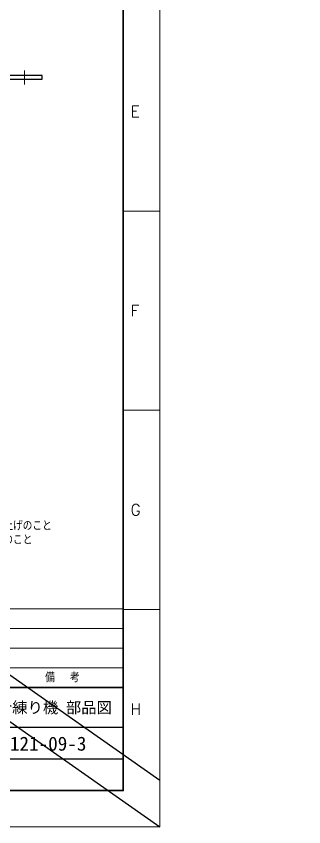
# Model space of a CAD drawing. Header units: millimetres. Extents: x 0 to 7035, y -19 to 2332.
# Drawn here: x 3109 to 3518, y 0 to 1155 of the extents above; entities that cross this region are included whole.
import ezdxf
from ezdxf import colors
from ezdxf.entities.mleader import LeaderData, LeaderLine
from ezdxf.enums import TextEntityAlignment as Align
from ezdxf.math import Vec2, Vec3

# ---------------------------------------------------------------- set-up
doc = ezdxf.new("R2010")
doc.units = ezdxf.units.MM
doc.header["$LTSCALE"] = 1.6
doc.linetypes.add('CENTER2', pattern=[28.575000000000003, 19.05, -3.175, 3.175, -3.175])
for name, color, linetype, lineweight in [('05_CENTER', 4, 'CENTER2', 13), ('07_TEXT', 3, 'Continuous', 13), ('07_寸法線', 3, 'Continuous', 9), ('90_FRAME', 5, 'Continuous', 35)]:
    doc.layers.add(name, color=color, linetype=linetype, lineweight=lineweight)
doc.layers.add('91_BLANK', color=5, linetype='Continuous', lineweight=0, plot=False)
doc.styles.add('KSS_TXT', font='txt.shx', dxfattribs={"bigfont": 'extfont2.shx'})
doc.styles.add('MS_G', font='MS Gothic.ttf')
doc.styles.get("Standard").update_dxf_attribs({"font": 'txt.shx', "bigfont": 'extfont2.shx'})

# ---------------------------------------------------------------- blocks, each defined once
blk = doc.blocks.new('AM_BALLOON1')
at = {"transparency": 16777216}
blk.add_circle((0, 0), 5, dxfattribs=at)
blk.add_attdef('B_NUMBER', text='', height=3, dxfattribs=at).set_placement((0, 0), align=Align.MIDDLE_CENTER)
blk = doc.blocks.new('_OPEN')
at = {"color": 0, "linetype": 'ByBlock'}
for p, q in [((-1, 0.1666666666666666), (0, 0)), ((0, 0), (-1, -0.1666666666666666)), ((0, 0), (-1, 0))]:
    blk.add_line(p, q, dxfattribs=at)

msp = doc.modelspace()

# ---------------------------------------------------------------- linework, layer by layer
for p, q in [((-8.093381893559126e-07, 2331.679199898026), (3312.803439188015, -1.126752522395691e-07)), ((94.29337434348139, 2331.679199898026), (3312.803439188015, 66.36732457919084))]:
    msp.add_line(p, q)
at = {"color": 0}
msp.add_lwpolyline([(2645.473623333525, 1065.727007112928), (3145.473623333525, 1065.727007112928), (3145.473623333525, 1070.727007112928), (2645.473623333525, 1070.727007112928)], close=True, dxfattribs=at)
at = {"layer": '05_CENTER'}
msp.add_line((3120.473623334242, 1078.194526849961), (3120.473623334242, 1058.073264141742), dxfattribs=at)
at = {"layer": '90_FRAME', "color": 4, "lineweight": 13}
for p, q in [((3312.803439193518, 877.7348223930649), (3260.955724908015, 877.7348223930649)), ((3312.803439193518, 593.7459468942131), (3260.955724908015, 593.7459468942131)), ((2656.069992768332, 310.7016214586315), (3260.955701801782, 310.7016214586315)), ((3312.803439193518, 309.7570713953615), (3260.955724908015, 309.7570713953615)), ((2656.069992768332, 282.7016199634972), (3260.955701801782, 282.7016199634972)), ((2656.069992768332, 254.7016214586315), (3260.955701801782, 254.7016214586315)), ((2656.069992768332, 226.7016214586315), (3260.955701801782, 226.7016214586315))]:
    msp.add_line(p, q, dxfattribs=at)
at = {"layer": '90_FRAME', "color": 7, "lineweight": 25}
msp.add_line((2656.070015874565, 198.7016244671281), (3260.955724908015, 198.7016244671281), dxfattribs=at)
at = {"layer": '90_FRAME', "color": 0, "lineweight": 25}
for p, q in [((2944.431898635686, 142.1301958959261), (3260.955724908015, 142.1301958959261)), ((2793.384296338414, 96.8730530389671), (3260.955724908015, 96.8730530389671))]:
    msp.add_line(p, q, dxfattribs=at)
at = {"layer": '90_FRAME'}
msp.add_lwpolyline([(155.3836106315844, 51.61591018200809), (3260.955724908015, 51.61591018200807), (3260.955724908015, 2271.831485601825), (155.3836106315844, 2271.831485601825)], close=True, dxfattribs=at)
at = {"layer": '90_FRAME', "color": 0, "lineweight": 25}
msp.add_lwpolyline([(2468.955724911213, 51.61591018200807), (3260.955724908015, 51.61591018200807), (3260.955724908015, 198.7016244671281), (2468.955724911213, 198.7016244671281)], close=True, dxfattribs=at)
at = {"layer": '91_BLANK'}
msp.add_lwpolyline([(-8.093381893559126e-07, -1.126752522395691e-07), (3312.803439188015, -1.126752522395691e-07), (3312.803439188015, 2331.679199898026), (-8.093381893559126e-07, 2331.679199898026)], close=True, dxfattribs=at)

# ---------------------------------------------------------------- texts
at = {"layer": '07_TEXT', "ltscale": 2, "insert": (2910.803318348002, 474.6282964532431), "char_height": 12, "attachment_point": 1}
msp.add_mtext_dynamic_manual_height_columns('注記\\P\u3000指示なき角部はC0.5のこと\\P\u3000ガス切断面はグラインダ仕上げのこと\\P\u3000指示なき溶接部は\u3000\u3000\u3000\u3000のこと\\P\u3000水漏れなきこと\\P\u3000内面及び加工面は塗装不可', width=288.7164365960029, gutter_width=15, heights=[0], dxfattribs=at)
at = {"layer": '90_FRAME', "color": 0, "lineweight": 13, "style": 'KSS_TXT'}
for s, p in [('E', (3271.262776154246, 1019.729260142491)), ('F', (3271.262776154246, 735.740384643639)), ('G', (3271.262776154246, 451.7515091447873)), ('H', (3271.262776154246, 167.7626336459356))]:
    msp.add_text(s, height=16, dxfattribs=at).set_placement(p, align=Align.MIDDLE_LEFT)
at = {"layer": '90_FRAME', "color": 3, "lineweight": 13}
msp.add_text('備  考', height=12, dxfattribs=at).set_placement((3149.730082373996, 206.3275106742893))
at = {"layer": '90_FRAME', "color": 0, "style": 'MS_G'}
msp.add_text('油･汚泥混合練り機 部品図', height=16, dxfattribs=at).set_placement((3113.783494493064, 161.8583705960455), align=Align.CENTER)
msp.add_text('AT-221121-09-3', height=20, dxfattribs=at).set_placement((3018.011112294846, 108.5143805856874))

# ---------------------------------------------------------------- leaders
at = {"layer": '07_寸法線'}
ml = msp.add_multileader_block('Standard', dxfattribs=at)
ml.set_content('AM_BALLOON1', color=256, scale=5)
ml.set_attribute('B_NUMBER', '3', width=0)
ml.set_leader_properties(color=256, linetype='ByLayer', lineweight=-1)
ml.set_arrow_properties(name='OPEN')
ml.build(insert=Vec2(0, 0))
ml.multileader.update_dxf_attribs({"leader_type": 0, "has_dogleg": 0, "text_right_attachment_type": 6, "dogleg_length": 0, "arrow_head_size": 10, "scale": 2.5, "block_connection_type": 1})
ctx = ml.context
ctx.base_point, ctx.scale, ctx.char_height, ctx.arrow_head_size, ctx.landing_gap_size, ctx.plane_origin = Vec3(4292.837173150914, 1625.440305267368), 2.5, 20, 10, 10, Vec3(4292.837173150914, 1625.440305267368)
ctx.right_attachment, ctx.attachment_type = 6, 1
notes = []
notes.append((ctx, [(0, (0, 0, 0), (0, 0), (1, 0), 1, [])]))
ctx.block.insert = Vec3(4292.837173150914, 1625.440305267368)
for ctx, leaders in notes:
    for number, flags, end, landing, length, lines in leaders:
        leader = LeaderData()
        leader.index, (leader.has_last_leader_line, leader.has_dogleg_vector, leader.attachment_direction) = number, flags
        leader.last_leader_point, leader.dogleg_vector, leader.dogleg_length = Vec3(end), Vec3(landing), length
        for number, points, colour, breaks in lines:
            line = LeaderLine()
            line.index, line.vertices, line.color, line.breaks = number, Vec3.list(points), colors.encode_raw_color(colour), breaks
            leader.lines.append(line)
        ctx.leaders.append(leader)

doc.saveas('drawing.dxf')
